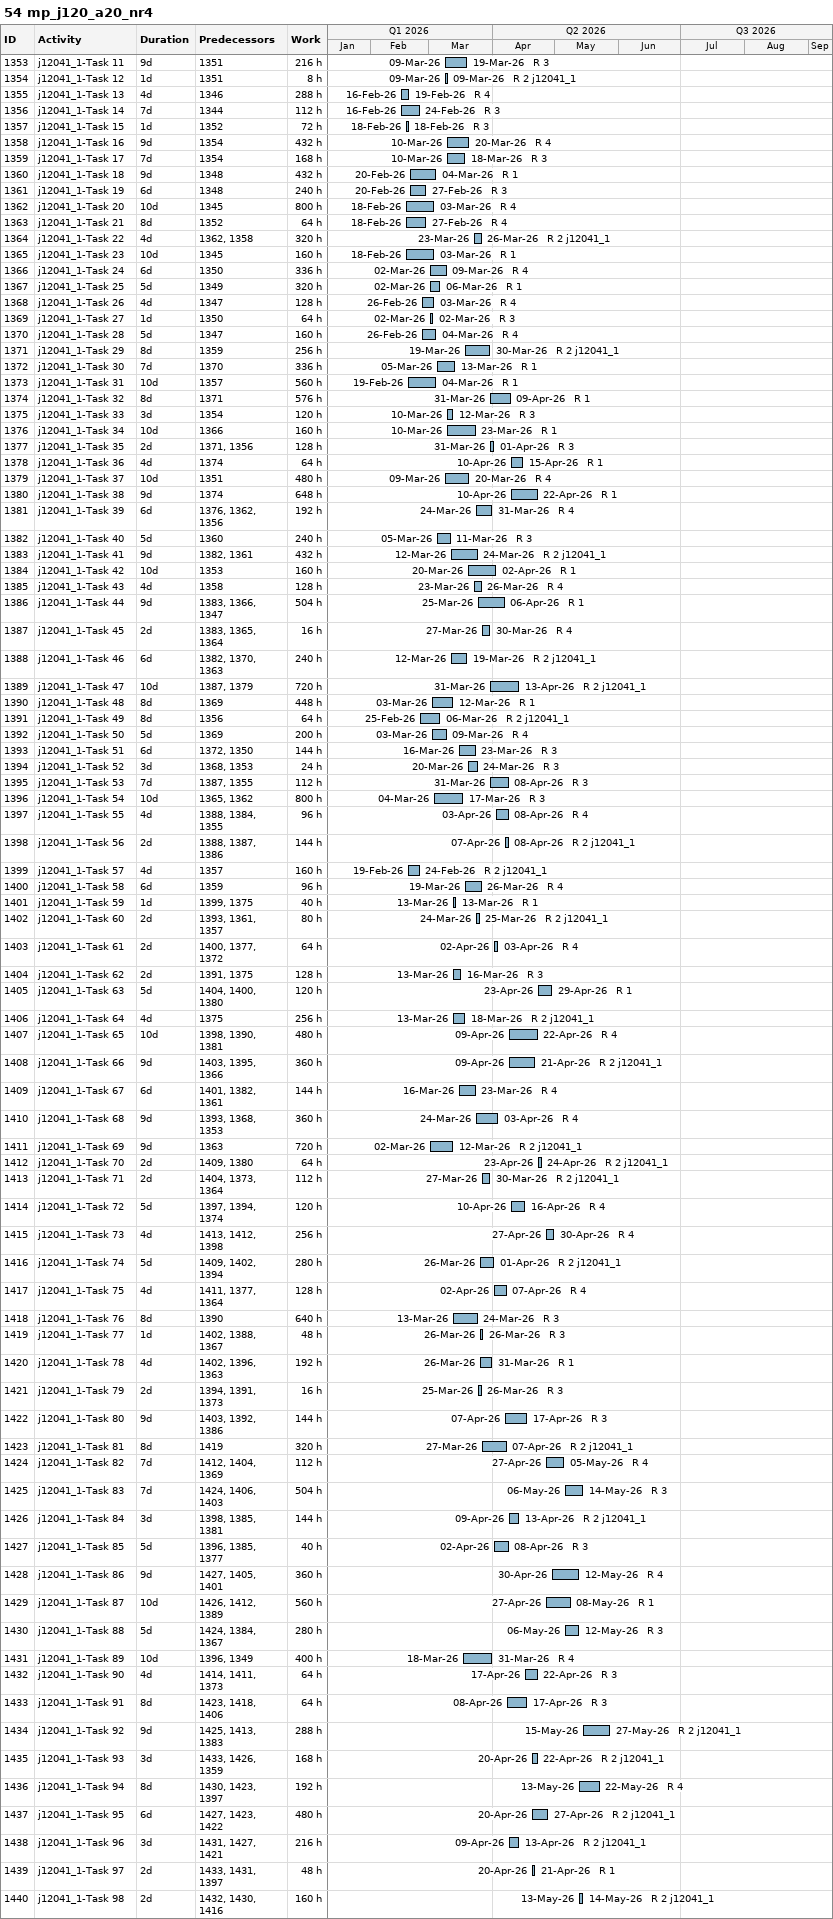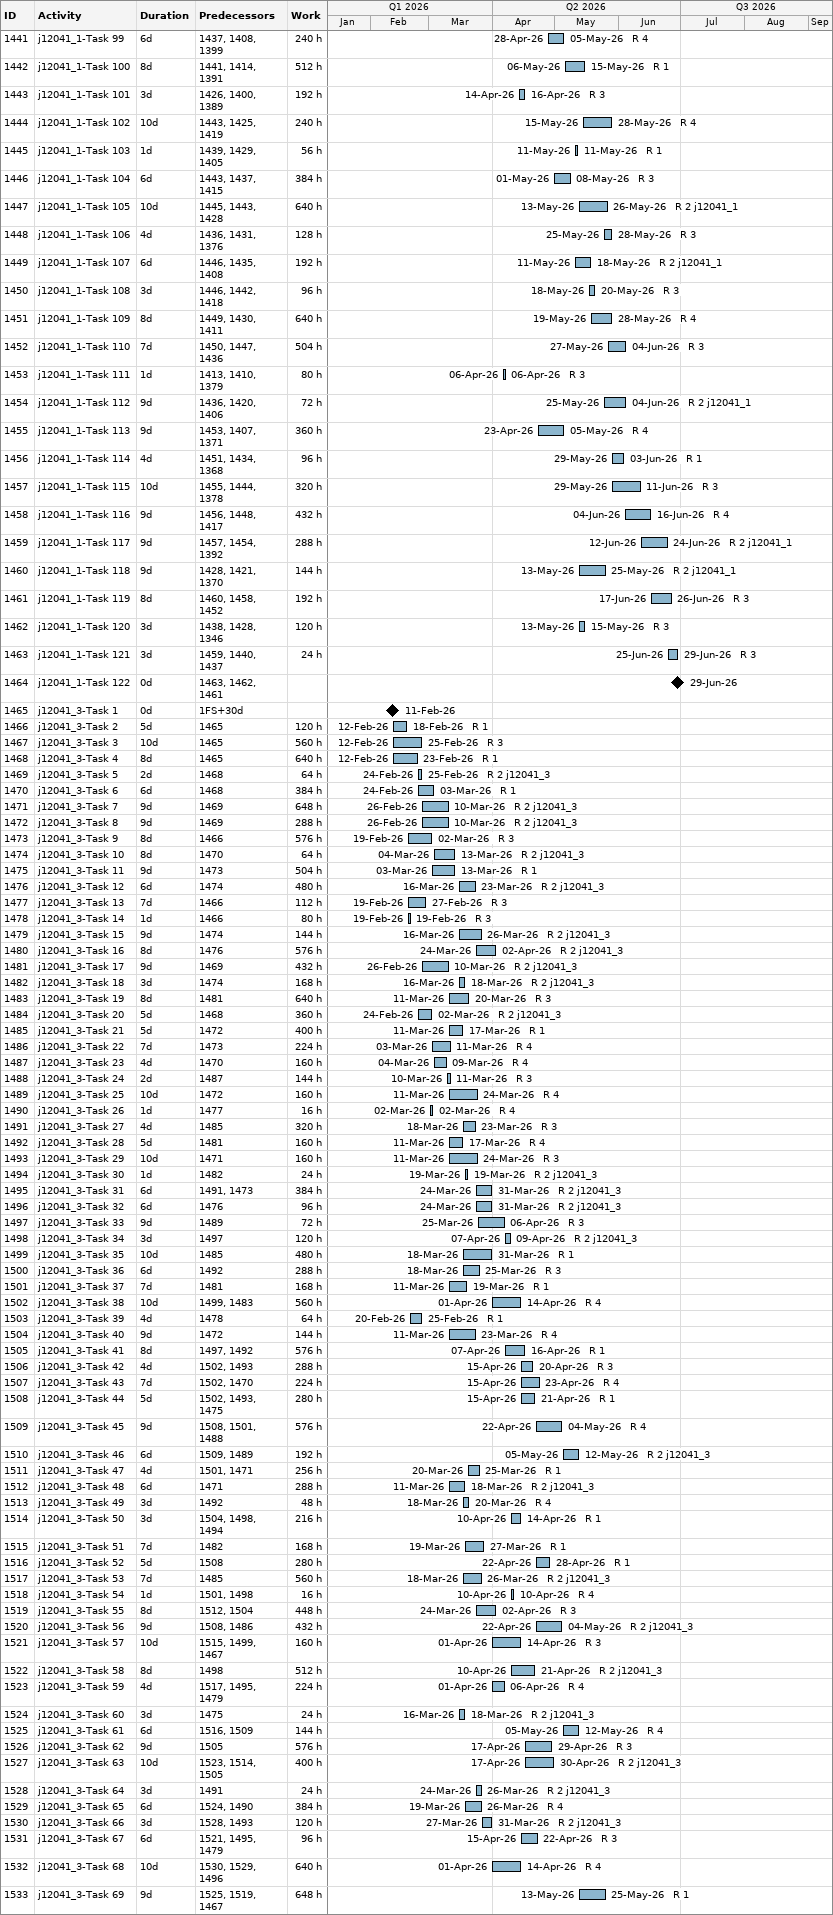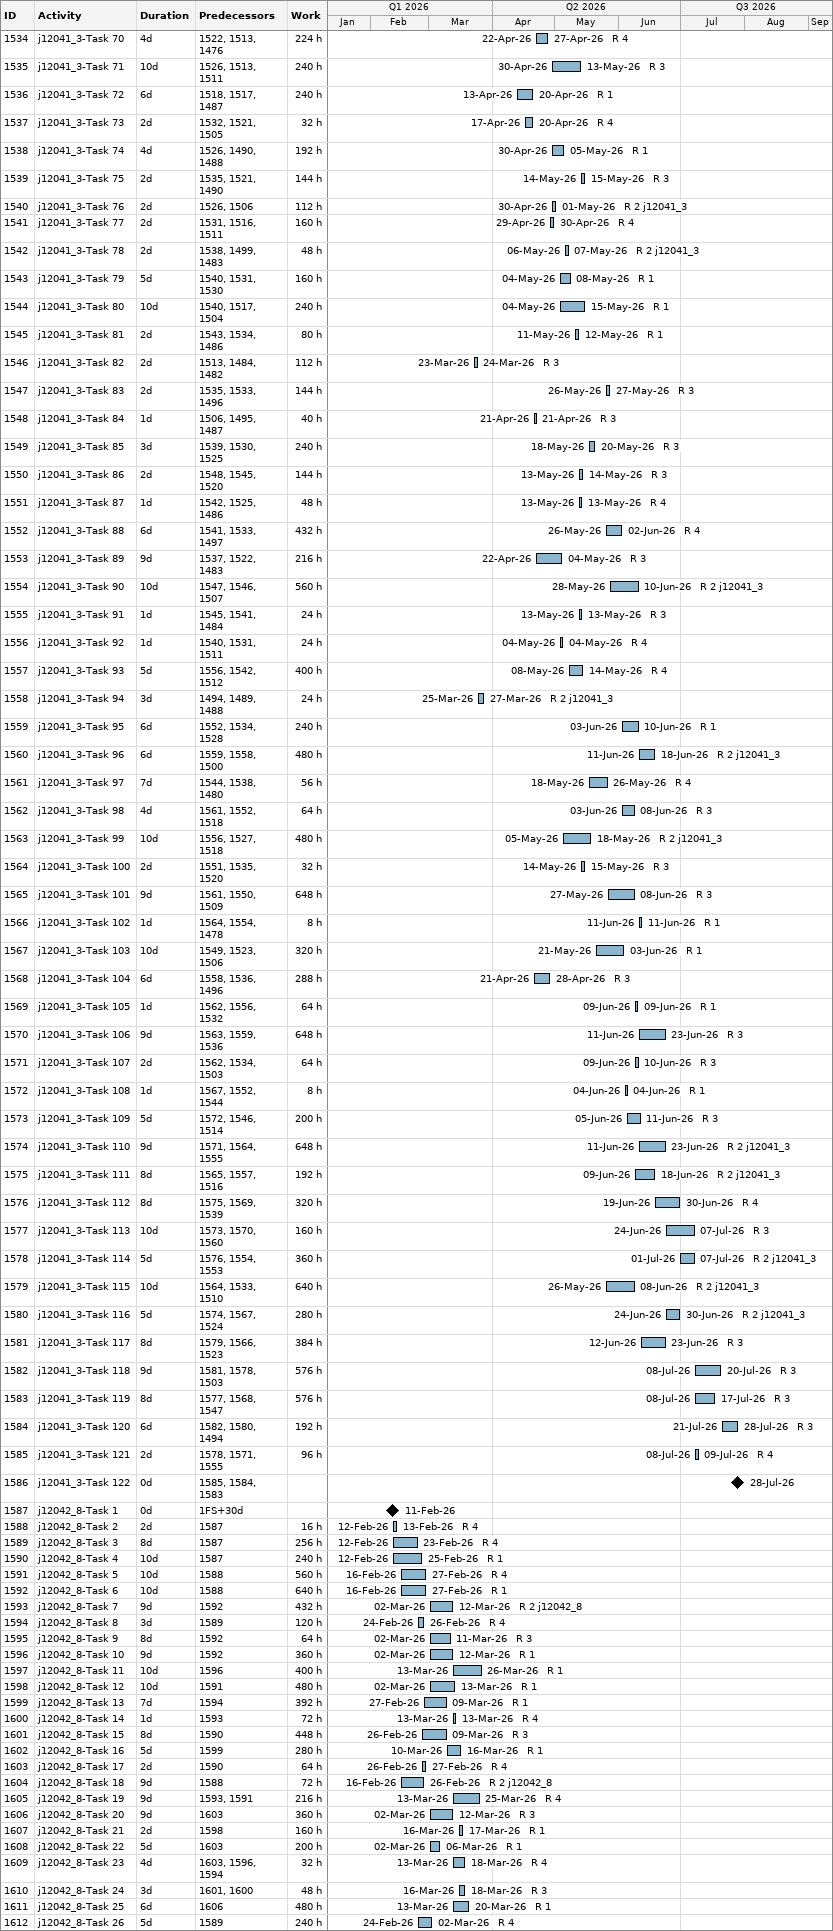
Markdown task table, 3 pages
54 mp_j120_a20_nr4

| ID | Task | Duration | Start | Finish | Predecessors | Resources | Work (h) |
|---|---|---|---|---|---|---|---|
| 1353 | j12041_1-Task 11 | 9d | 2026-03-09 | 2026-03-19 | 1351 | R 3 | 216 |
| 1354 | j12041_1-Task 12 | 1d | 2026-03-09 | 2026-03-09 | 1351 | R 2 j12041_1 | 8 |
| 1355 | j12041_1-Task 13 | 4d | 2026-02-16 | 2026-02-19 | 1346 | R 4 | 288 |
| 1356 | j12041_1-Task 14 | 7d | 2026-02-16 | 2026-02-24 | 1344 | R 3 | 112 |
| 1357 | j12041_1-Task 15 | 1d | 2026-02-18 | 2026-02-18 | 1352 | R 3 | 72 |
| 1358 | j12041_1-Task 16 | 9d | 2026-03-10 | 2026-03-20 | 1354 | R 4 | 432 |
| 1359 | j12041_1-Task 17 | 7d | 2026-03-10 | 2026-03-18 | 1354 | R 3 | 168 |
| 1360 | j12041_1-Task 18 | 9d | 2026-02-20 | 2026-03-04 | 1348 | R 1 | 432 |
| 1361 | j12041_1-Task 19 | 6d | 2026-02-20 | 2026-02-27 | 1348 | R 3 | 240 |
| 1362 | j12041_1-Task 20 | 10d | 2026-02-18 | 2026-03-03 | 1345 | R 4 | 800 |
| 1363 | j12041_1-Task 21 | 8d | 2026-02-18 | 2026-02-27 | 1352 | R 4 | 64 |
| 1364 | j12041_1-Task 22 | 4d | 2026-03-23 | 2026-03-26 | 1362, 1358 | R 2 j12041_1 | 320 |
| 1365 | j12041_1-Task 23 | 10d | 2026-02-18 | 2026-03-03 | 1345 | R 1 | 160 |
| 1366 | j12041_1-Task 24 | 6d | 2026-03-02 | 2026-03-09 | 1350 | R 4 | 336 |
| 1367 | j12041_1-Task 25 | 5d | 2026-03-02 | 2026-03-06 | 1349 | R 1 | 320 |
| 1368 | j12041_1-Task 26 | 4d | 2026-02-26 | 2026-03-03 | 1347 | R 4 | 128 |
| 1369 | j12041_1-Task 27 | 1d | 2026-03-02 | 2026-03-02 | 1350 | R 3 | 64 |
| 1370 | j12041_1-Task 28 | 5d | 2026-02-26 | 2026-03-04 | 1347 | R 4 | 160 |
| 1371 | j12041_1-Task 29 | 8d | 2026-03-19 | 2026-03-30 | 1359 | R 2 j12041_1 | 256 |
| 1372 | j12041_1-Task 30 | 7d | 2026-03-05 | 2026-03-13 | 1370 | R 1 | 336 |
| 1373 | j12041_1-Task 31 | 10d | 2026-02-19 | 2026-03-04 | 1357 | R 1 | 560 |
| 1374 | j12041_1-Task 32 | 8d | 2026-03-31 | 2026-04-09 | 1371 | R 1 | 576 |
| 1375 | j12041_1-Task 33 | 3d | 2026-03-10 | 2026-03-12 | 1354 | R 3 | 120 |
| 1376 | j12041_1-Task 34 | 10d | 2026-03-10 | 2026-03-23 | 1366 | R 1 | 160 |
| 1377 | j12041_1-Task 35 | 2d | 2026-03-31 | 2026-04-01 | 1371, 1356 | R 3 | 128 |
| 1378 | j12041_1-Task 36 | 4d | 2026-04-10 | 2026-04-15 | 1374 | R 1 | 64 |
| 1379 | j12041_1-Task 37 | 10d | 2026-03-09 | 2026-03-20 | 1351 | R 4 | 480 |
| 1380 | j12041_1-Task 38 | 9d | 2026-04-10 | 2026-04-22 | 1374 | R 1 | 648 |
| 1381 | j12041_1-Task 39 | 6d | 2026-03-24 | 2026-03-31 | 1376, 1362, 1356 | R 4 | 192 |
| 1382 | j12041_1-Task 40 | 5d | 2026-03-05 | 2026-03-11 | 1360 | R 3 | 240 |
| 1383 | j12041_1-Task 41 | 9d | 2026-03-12 | 2026-03-24 | 1382, 1361 | R 2 j12041_1 | 432 |
| 1384 | j12041_1-Task 42 | 10d | 2026-03-20 | 2026-04-02 | 1353 | R 1 | 160 |
| 1385 | j12041_1-Task 43 | 4d | 2026-03-23 | 2026-03-26 | 1358 | R 4 | 128 |
| 1386 | j12041_1-Task 44 | 9d | 2026-03-25 | 2026-04-06 | 1383, 1366, 1347 | R 1 | 504 |
| 1387 | j12041_1-Task 45 | 2d | 2026-03-27 | 2026-03-30 | 1383, 1365, 1364 | R 4 | 16 |
| 1388 | j12041_1-Task 46 | 6d | 2026-03-12 | 2026-03-19 | 1382, 1370, 1363 | R 2 j12041_1 | 240 |
| 1389 | j12041_1-Task 47 | 10d | 2026-03-31 | 2026-04-13 | 1387, 1379 | R 2 j12041_1 | 720 |
| 1390 | j12041_1-Task 48 | 8d | 2026-03-03 | 2026-03-12 | 1369 | R 1 | 448 |
| 1391 | j12041_1-Task 49 | 8d | 2026-02-25 | 2026-03-06 | 1356 | R 2 j12041_1 | 64 |
| 1392 | j12041_1-Task 50 | 5d | 2026-03-03 | 2026-03-09 | 1369 | R 4 | 200 |
| 1393 | j12041_1-Task 51 | 6d | 2026-03-16 | 2026-03-23 | 1372, 1350 | R 3 | 144 |
| 1394 | j12041_1-Task 52 | 3d | 2026-03-20 | 2026-03-24 | 1368, 1353 | R 3 | 24 |
| 1395 | j12041_1-Task 53 | 7d | 2026-03-31 | 2026-04-08 | 1387, 1355 | R 3 | 112 |
| 1396 | j12041_1-Task 54 | 10d | 2026-03-04 | 2026-03-17 | 1365, 1362 | R 3 | 800 |
| 1397 | j12041_1-Task 55 | 4d | 2026-04-03 | 2026-04-08 | 1388, 1384, 1355 | R 4 | 96 |
| 1398 | j12041_1-Task 56 | 2d | 2026-04-07 | 2026-04-08 | 1388, 1387, 1386 | R 2 j12041_1 | 144 |
| 1399 | j12041_1-Task 57 | 4d | 2026-02-19 | 2026-02-24 | 1357 | R 2 j12041_1 | 160 |
| 1400 | j12041_1-Task 58 | 6d | 2026-03-19 | 2026-03-26 | 1359 | R 4 | 96 |
| 1401 | j12041_1-Task 59 | 1d | 2026-03-13 | 2026-03-13 | 1399, 1375 | R 1 | 40 |
| 1402 | j12041_1-Task 60 | 2d | 2026-03-24 | 2026-03-25 | 1393, 1361, 1357 | R 2 j12041_1 | 80 |
| 1403 | j12041_1-Task 61 | 2d | 2026-04-02 | 2026-04-03 | 1400, 1377, 1372 | R 4 | 64 |
| 1404 | j12041_1-Task 62 | 2d | 2026-03-13 | 2026-03-16 | 1391, 1375 | R 3 | 128 |
| 1405 | j12041_1-Task 63 | 5d | 2026-04-23 | 2026-04-29 | 1404, 1400, 1380 | R 1 | 120 |
| 1406 | j12041_1-Task 64 | 4d | 2026-03-13 | 2026-03-18 | 1375 | R 2 j12041_1 | 256 |
| 1407 | j12041_1-Task 65 | 10d | 2026-04-09 | 2026-04-22 | 1398, 1390, 1381 | R 4 | 480 |
| 1408 | j12041_1-Task 66 | 9d | 2026-04-09 | 2026-04-21 | 1403, 1395, 1366 | R 2 j12041_1 | 360 |
| 1409 | j12041_1-Task 67 | 6d | 2026-03-16 | 2026-03-23 | 1401, 1382, 1361 | R 4 | 144 |
| 1410 | j12041_1-Task 68 | 9d | 2026-03-24 | 2026-04-03 | 1393, 1368, 1353 | R 4 | 360 |
| 1411 | j12041_1-Task 69 | 9d | 2026-03-02 | 2026-03-12 | 1363 | R 2 j12041_1 | 720 |
| 1412 | j12041_1-Task 70 | 2d | 2026-04-23 | 2026-04-24 | 1409, 1380 | R 2 j12041_1 | 64 |
| 1413 | j12041_1-Task 71 | 2d | 2026-03-27 | 2026-03-30 | 1404, 1373, 1364 | R 2 j12041_1 | 112 |
| 1414 | j12041_1-Task 72 | 5d | 2026-04-10 | 2026-04-16 | 1397, 1394, 1374 | R 4 | 120 |
| 1415 | j12041_1-Task 73 | 4d | 2026-04-27 | 2026-04-30 | 1413, 1412, 1398 | R 4 | 256 |
| 1416 | j12041_1-Task 74 | 5d | 2026-03-26 | 2026-04-01 | 1409, 1402, 1394 | R 2 j12041_1 | 280 |
| 1417 | j12041_1-Task 75 | 4d | 2026-04-02 | 2026-04-07 | 1411, 1377, 1364 | R 4 | 128 |
| 1418 | j12041_1-Task 76 | 8d | 2026-03-13 | 2026-03-24 | 1390 | R 3 | 640 |
| 1419 | j12041_1-Task 77 | 1d | 2026-03-26 | 2026-03-26 | 1402, 1388, 1367 | R 3 | 48 |
| 1420 | j12041_1-Task 78 | 4d | 2026-03-26 | 2026-03-31 | 1402, 1396, 1363 | R 1 | 192 |
| 1421 | j12041_1-Task 79 | 2d | 2026-03-25 | 2026-03-26 | 1394, 1391, 1373 | R 3 | 16 |
| 1422 | j12041_1-Task 80 | 9d | 2026-04-07 | 2026-04-17 | 1403, 1392, 1386 | R 3 | 144 |
| 1423 | j12041_1-Task 81 | 8d | 2026-03-27 | 2026-04-07 | 1419 | R 2 j12041_1 | 320 |
| 1424 | j12041_1-Task 82 | 7d | 2026-04-27 | 2026-05-05 | 1412, 1404, 1369 | R 4 | 112 |
| 1425 | j12041_1-Task 83 | 7d | 2026-05-06 | 2026-05-14 | 1424, 1406, 1403 | R 3 | 504 |
| 1426 | j12041_1-Task 84 | 3d | 2026-04-09 | 2026-04-13 | 1398, 1385, 1381 | R 2 j12041_1 | 144 |
| 1427 | j12041_1-Task 85 | 5d | 2026-04-02 | 2026-04-08 | 1396, 1385, 1377 | R 3 | 40 |
| 1428 | j12041_1-Task 86 | 9d | 2026-04-30 | 2026-05-12 | 1427, 1405, 1401 | R 4 | 360 |
| 1429 | j12041_1-Task 87 | 10d | 2026-04-27 | 2026-05-08 | 1426, 1412, 1389 | R 1 | 560 |
| 1430 | j12041_1-Task 88 | 5d | 2026-05-06 | 2026-05-12 | 1424, 1384, 1367 | R 3 | 280 |
| 1431 | j12041_1-Task 89 | 10d | 2026-03-18 | 2026-03-31 | 1396, 1349 | R 4 | 400 |
| 1432 | j12041_1-Task 90 | 4d | 2026-04-17 | 2026-04-22 | 1414, 1411, 1373 | R 3 | 64 |
| 1433 | j12041_1-Task 91 | 8d | 2026-04-08 | 2026-04-17 | 1423, 1418, 1406 | R 3 | 64 |
| 1434 | j12041_1-Task 92 | 9d | 2026-05-15 | 2026-05-27 | 1425, 1413, 1383 | R 2 j12041_1 | 288 |
| 1435 | j12041_1-Task 93 | 3d | 2026-04-20 | 2026-04-22 | 1433, 1426, 1359 | R 2 j12041_1 | 168 |
| 1436 | j12041_1-Task 94 | 8d | 2026-05-13 | 2026-05-22 | 1430, 1423, 1397 | R 4 | 192 |
| 1437 | j12041_1-Task 95 | 6d | 2026-04-20 | 2026-04-27 | 1427, 1423, 1422 | R 2 j12041_1 | 480 |
| 1438 | j12041_1-Task 96 | 3d | 2026-04-09 | 2026-04-13 | 1431, 1427, 1421 | R 2 j12041_1 | 216 |
| 1439 | j12041_1-Task 97 | 2d | 2026-04-20 | 2026-04-21 | 1433, 1431, 1397 | R 1 | 48 |
| 1440 | j12041_1-Task 98 | 2d | 2026-05-13 | 2026-05-14 | 1432, 1430, 1416 | R 2 j12041_1 | 160 |
| 1441 | j12041_1-Task 99 | 6d | 2026-04-28 | 2026-05-05 | 1437, 1408, 1399 | R 4 | 240 |
| 1442 | j12041_1-Task 100 | 8d | 2026-05-06 | 2026-05-15 | 1441, 1414, 1391 | R 1 | 512 |
| 1443 | j12041_1-Task 101 | 3d | 2026-04-14 | 2026-04-16 | 1426, 1400, 1389 | R 3 | 192 |
| 1444 | j12041_1-Task 102 | 10d | 2026-05-15 | 2026-05-28 | 1443, 1425, 1419 | R 4 | 240 |
| 1445 | j12041_1-Task 103 | 1d | 2026-05-11 | 2026-05-11 | 1439, 1429, 1405 | R 1 | 56 |
| 1446 | j12041_1-Task 104 | 6d | 2026-05-01 | 2026-05-08 | 1443, 1437, 1415 | R 3 | 384 |
| 1447 | j12041_1-Task 105 | 10d | 2026-05-13 | 2026-05-26 | 1445, 1443, 1428 | R 2 j12041_1 | 640 |
| 1448 | j12041_1-Task 106 | 4d | 2026-05-25 | 2026-05-28 | 1436, 1431, 1376 | R 3 | 128 |
| 1449 | j12041_1-Task 107 | 6d | 2026-05-11 | 2026-05-18 | 1446, 1435, 1408 | R 2 j12041_1 | 192 |
| 1450 | j12041_1-Task 108 | 3d | 2026-05-18 | 2026-05-20 | 1446, 1442, 1418 | R 3 | 96 |
| 1451 | j12041_1-Task 109 | 8d | 2026-05-19 | 2026-05-28 | 1449, 1430, 1411 | R 4 | 640 |
| 1452 | j12041_1-Task 110 | 7d | 2026-05-27 | 2026-06-04 | 1450, 1447, 1436 | R 3 | 504 |
| 1453 | j12041_1-Task 111 | 1d | 2026-04-06 | 2026-04-06 | 1413, 1410, 1379 | R 3 | 80 |
| 1454 | j12041_1-Task 112 | 9d | 2026-05-25 | 2026-06-04 | 1436, 1420, 1406 | R 2 j12041_1 | 72 |
| 1455 | j12041_1-Task 113 | 9d | 2026-04-23 | 2026-05-05 | 1453, 1407, 1371 | R 4 | 360 |
| 1456 | j12041_1-Task 114 | 4d | 2026-05-29 | 2026-06-03 | 1451, 1434, 1368 | R 1 | 96 |
| 1457 | j12041_1-Task 115 | 10d | 2026-05-29 | 2026-06-11 | 1455, 1444, 1378 | R 3 | 320 |
| 1458 | j12041_1-Task 116 | 9d | 2026-06-04 | 2026-06-16 | 1456, 1448, 1417 | R 4 | 432 |
| 1459 | j12041_1-Task 117 | 9d | 2026-06-12 | 2026-06-24 | 1457, 1454, 1392 | R 2 j12041_1 | 288 |
| 1460 | j12041_1-Task 118 | 9d | 2026-05-13 | 2026-05-25 | 1428, 1421, 1370 | R 2 j12041_1 | 144 |
| 1461 | j12041_1-Task 119 | 8d | 2026-06-17 | 2026-06-26 | 1460, 1458, 1452 | R 3 | 192 |
| 1462 | j12041_1-Task 120 | 3d | 2026-05-13 | 2026-05-15 | 1438, 1428, 1346 | R 3 | 120 |
| 1463 | j12041_1-Task 121 | 3d | 2026-06-25 | 2026-06-29 | 1459, 1440, 1437 | R 3 | 24 |
| 1464 | j12041_1-Task 122 | 0d | 2026-06-29 | 2026-06-29 | 1463, 1462, 1461 |  |  |
| 1465 | j12041_3-Task 1 | 0d | 2026-02-11 | 2026-02-11 | 1FS+30d |  |  |
| 1466 | j12041_3-Task 2 | 5d | 2026-02-12 | 2026-02-18 | 1465 | R 1 | 120 |
| 1467 | j12041_3-Task 3 | 10d | 2026-02-12 | 2026-02-25 | 1465 | R 3 | 560 |
| 1468 | j12041_3-Task 4 | 8d | 2026-02-12 | 2026-02-23 | 1465 | R 1 | 640 |
| 1469 | j12041_3-Task 5 | 2d | 2026-02-24 | 2026-02-25 | 1468 | R 2 j12041_3 | 64 |
| 1470 | j12041_3-Task 6 | 6d | 2026-02-24 | 2026-03-03 | 1468 | R 1 | 384 |
| 1471 | j12041_3-Task 7 | 9d | 2026-02-26 | 2026-03-10 | 1469 | R 2 j12041_3 | 648 |
| 1472 | j12041_3-Task 8 | 9d | 2026-02-26 | 2026-03-10 | 1469 | R 2 j12041_3 | 288 |
| 1473 | j12041_3-Task 9 | 8d | 2026-02-19 | 2026-03-02 | 1466 | R 3 | 576 |
| 1474 | j12041_3-Task 10 | 8d | 2026-03-04 | 2026-03-13 | 1470 | R 2 j12041_3 | 64 |
| 1475 | j12041_3-Task 11 | 9d | 2026-03-03 | 2026-03-13 | 1473 | R 1 | 504 |
| 1476 | j12041_3-Task 12 | 6d | 2026-03-16 | 2026-03-23 | 1474 | R 2 j12041_3 | 480 |
| 1477 | j12041_3-Task 13 | 7d | 2026-02-19 | 2026-02-27 | 1466 | R 3 | 112 |
| 1478 | j12041_3-Task 14 | 1d | 2026-02-19 | 2026-02-19 | 1466 | R 3 | 80 |
| 1479 | j12041_3-Task 15 | 9d | 2026-03-16 | 2026-03-26 | 1474 | R 2 j12041_3 | 144 |
| 1480 | j12041_3-Task 16 | 8d | 2026-03-24 | 2026-04-02 | 1476 | R 2 j12041_3 | 576 |
| 1481 | j12041_3-Task 17 | 9d | 2026-02-26 | 2026-03-10 | 1469 | R 2 j12041_3 | 432 |
| 1482 | j12041_3-Task 18 | 3d | 2026-03-16 | 2026-03-18 | 1474 | R 2 j12041_3 | 168 |
| 1483 | j12041_3-Task 19 | 8d | 2026-03-11 | 2026-03-20 | 1481 | R 3 | 640 |
| 1484 | j12041_3-Task 20 | 5d | 2026-02-24 | 2026-03-02 | 1468 | R 2 j12041_3 | 360 |
| 1485 | j12041_3-Task 21 | 5d | 2026-03-11 | 2026-03-17 | 1472 | R 1 | 400 |
| 1486 | j12041_3-Task 22 | 7d | 2026-03-03 | 2026-03-11 | 1473 | R 4 | 224 |
| 1487 | j12041_3-Task 23 | 4d | 2026-03-04 | 2026-03-09 | 1470 | R 4 | 160 |
| 1488 | j12041_3-Task 24 | 2d | 2026-03-10 | 2026-03-11 | 1487 | R 3 | 144 |
| 1489 | j12041_3-Task 25 | 10d | 2026-03-11 | 2026-03-24 | 1472 | R 4 | 160 |
| 1490 | j12041_3-Task 26 | 1d | 2026-03-02 | 2026-03-02 | 1477 | R 4 | 16 |
| 1491 | j12041_3-Task 27 | 4d | 2026-03-18 | 2026-03-23 | 1485 | R 3 | 320 |
| 1492 | j12041_3-Task 28 | 5d | 2026-03-11 | 2026-03-17 | 1481 | R 4 | 160 |
| 1493 | j12041_3-Task 29 | 10d | 2026-03-11 | 2026-03-24 | 1471 | R 3 | 160 |
| 1494 | j12041_3-Task 30 | 1d | 2026-03-19 | 2026-03-19 | 1482 | R 2 j12041_3 | 24 |
| 1495 | j12041_3-Task 31 | 6d | 2026-03-24 | 2026-03-31 | 1491, 1473 | R 2 j12041_3 | 384 |
| 1496 | j12041_3-Task 32 | 6d | 2026-03-24 | 2026-03-31 | 1476 | R 2 j12041_3 | 96 |
| 1497 | j12041_3-Task 33 | 9d | 2026-03-25 | 2026-04-06 | 1489 | R 3 | 72 |
| 1498 | j12041_3-Task 34 | 3d | 2026-04-07 | 2026-04-09 | 1497 | R 2 j12041_3 | 120 |
| 1499 | j12041_3-Task 35 | 10d | 2026-03-18 | 2026-03-31 | 1485 | R 1 | 480 |
| 1500 | j12041_3-Task 36 | 6d | 2026-03-18 | 2026-03-25 | 1492 | R 3 | 288 |
| 1501 | j12041_3-Task 37 | 7d | 2026-03-11 | 2026-03-19 | 1481 | R 1 | 168 |
| 1502 | j12041_3-Task 38 | 10d | 2026-04-01 | 2026-04-14 | 1499, 1483 | R 4 | 560 |
| 1503 | j12041_3-Task 39 | 4d | 2026-02-20 | 2026-02-25 | 1478 | R 1 | 64 |
| 1504 | j12041_3-Task 40 | 9d | 2026-03-11 | 2026-03-23 | 1472 | R 4 | 144 |
| 1505 | j12041_3-Task 41 | 8d | 2026-04-07 | 2026-04-16 | 1497, 1492 | R 1 | 576 |
| 1506 | j12041_3-Task 42 | 4d | 2026-04-15 | 2026-04-20 | 1502, 1493 | R 3 | 288 |
| 1507 | j12041_3-Task 43 | 7d | 2026-04-15 | 2026-04-23 | 1502, 1470 | R 4 | 224 |
| 1508 | j12041_3-Task 44 | 5d | 2026-04-15 | 2026-04-21 | 1502, 1493, 1475 | R 1 | 280 |
| 1509 | j12041_3-Task 45 | 9d | 2026-04-22 | 2026-05-04 | 1508, 1501, 1488 | R 4 | 576 |
| 1510 | j12041_3-Task 46 | 6d | 2026-05-05 | 2026-05-12 | 1509, 1489 | R 2 j12041_3 | 192 |
| 1511 | j12041_3-Task 47 | 4d | 2026-03-20 | 2026-03-25 | 1501, 1471 | R 1 | 256 |
| 1512 | j12041_3-Task 48 | 6d | 2026-03-11 | 2026-03-18 | 1471 | R 2 j12041_3 | 288 |
| 1513 | j12041_3-Task 49 | 3d | 2026-03-18 | 2026-03-20 | 1492 | R 4 | 48 |
| 1514 | j12041_3-Task 50 | 3d | 2026-04-10 | 2026-04-14 | 1504, 1498, 1494 | R 1 | 216 |
| 1515 | j12041_3-Task 51 | 7d | 2026-03-19 | 2026-03-27 | 1482 | R 1 | 168 |
| 1516 | j12041_3-Task 52 | 5d | 2026-04-22 | 2026-04-28 | 1508 | R 1 | 280 |
| 1517 | j12041_3-Task 53 | 7d | 2026-03-18 | 2026-03-26 | 1485 | R 2 j12041_3 | 560 |
| 1518 | j12041_3-Task 54 | 1d | 2026-04-10 | 2026-04-10 | 1501, 1498 | R 4 | 16 |
| 1519 | j12041_3-Task 55 | 8d | 2026-03-24 | 2026-04-02 | 1512, 1504 | R 3 | 448 |
| 1520 | j12041_3-Task 56 | 9d | 2026-04-22 | 2026-05-04 | 1508, 1486 | R 2 j12041_3 | 432 |
| 1521 | j12041_3-Task 57 | 10d | 2026-04-01 | 2026-04-14 | 1515, 1499, 1467 | R 3 | 160 |
| 1522 | j12041_3-Task 58 | 8d | 2026-04-10 | 2026-04-21 | 1498 | R 2 j12041_3 | 512 |
| 1523 | j12041_3-Task 59 | 4d | 2026-04-01 | 2026-04-06 | 1517, 1495, 1479 | R 4 | 224 |
| 1524 | j12041_3-Task 60 | 3d | 2026-03-16 | 2026-03-18 | 1475 | R 2 j12041_3 | 24 |
| 1525 | j12041_3-Task 61 | 6d | 2026-05-05 | 2026-05-12 | 1516, 1509 | R 4 | 144 |
| 1526 | j12041_3-Task 62 | 9d | 2026-04-17 | 2026-04-29 | 1505 | R 3 | 576 |
| 1527 | j12041_3-Task 63 | 10d | 2026-04-17 | 2026-04-30 | 1523, 1514, 1505 | R 2 j12041_3 | 400 |
| 1528 | j12041_3-Task 64 | 3d | 2026-03-24 | 2026-03-26 | 1491 | R 2 j12041_3 | 24 |
| 1529 | j12041_3-Task 65 | 6d | 2026-03-19 | 2026-03-26 | 1524, 1490 | R 4 | 384 |
| 1530 | j12041_3-Task 66 | 3d | 2026-03-27 | 2026-03-31 | 1528, 1493 | R 2 j12041_3 | 120 |
| 1531 | j12041_3-Task 67 | 6d | 2026-04-15 | 2026-04-22 | 1521, 1495, 1479 | R 3 | 96 |
| 1532 | j12041_3-Task 68 | 10d | 2026-04-01 | 2026-04-14 | 1530, 1529, 1496 | R 4 | 640 |
| 1533 | j12041_3-Task 69 | 9d | 2026-05-13 | 2026-05-25 | 1525, 1519, 1467 | R 1 | 648 |
| 1534 | j12041_3-Task 70 | 4d | 2026-04-22 | 2026-04-27 | 1522, 1513, 1476 | R 4 | 224 |
| 1535 | j12041_3-Task 71 | 10d | 2026-04-30 | 2026-05-13 | 1526, 1513, 1511 | R 3 | 240 |
| 1536 | j12041_3-Task 72 | 6d | 2026-04-13 | 2026-04-20 | 1518, 1517, 1487 | R 1 | 240 |
| 1537 | j12041_3-Task 73 | 2d | 2026-04-17 | 2026-04-20 | 1532, 1521, 1505 | R 4 | 32 |
| 1538 | j12041_3-Task 74 | 4d | 2026-04-30 | 2026-05-05 | 1526, 1490, 1488 | R 1 | 192 |
| 1539 | j12041_3-Task 75 | 2d | 2026-05-14 | 2026-05-15 | 1535, 1521, 1490 | R 3 | 144 |
| 1540 | j12041_3-Task 76 | 2d | 2026-04-30 | 2026-05-01 | 1526, 1506 | R 2 j12041_3 | 112 |
| 1541 | j12041_3-Task 77 | 2d | 2026-04-29 | 2026-04-30 | 1531, 1516, 1511 | R 4 | 160 |
| 1542 | j12041_3-Task 78 | 2d | 2026-05-06 | 2026-05-07 | 1538, 1499, 1483 | R 2 j12041_3 | 48 |
| 1543 | j12041_3-Task 79 | 5d | 2026-05-04 | 2026-05-08 | 1540, 1531, 1530 | R 1 | 160 |
| 1544 | j12041_3-Task 80 | 10d | 2026-05-04 | 2026-05-15 | 1540, 1517, 1504 | R 1 | 240 |
| 1545 | j12041_3-Task 81 | 2d | 2026-05-11 | 2026-05-12 | 1543, 1534, 1486 | R 1 | 80 |
| 1546 | j12041_3-Task 82 | 2d | 2026-03-23 | 2026-03-24 | 1513, 1484, 1482 | R 3 | 112 |
| 1547 | j12041_3-Task 83 | 2d | 2026-05-26 | 2026-05-27 | 1535, 1533, 1496 | R 3 | 144 |
| 1548 | j12041_3-Task 84 | 1d | 2026-04-21 | 2026-04-21 | 1506, 1495, 1487 | R 3 | 40 |
| 1549 | j12041_3-Task 85 | 3d | 2026-05-18 | 2026-05-20 | 1539, 1530, 1525 | R 3 | 240 |
| 1550 | j12041_3-Task 86 | 2d | 2026-05-13 | 2026-05-14 | 1548, 1545, 1520 | R 3 | 144 |
| 1551 | j12041_3-Task 87 | 1d | 2026-05-13 | 2026-05-13 | 1542, 1525, 1486 | R 4 | 48 |
| 1552 | j12041_3-Task 88 | 6d | 2026-05-26 | 2026-06-02 | 1541, 1533, 1497 | R 4 | 432 |
| 1553 | j12041_3-Task 89 | 9d | 2026-04-22 | 2026-05-04 | 1537, 1522, 1483 | R 3 | 216 |
| 1554 | j12041_3-Task 90 | 10d | 2026-05-28 | 2026-06-10 | 1547, 1546, 1507 | R 2 j12041_3 | 560 |
| 1555 | j12041_3-Task 91 | 1d | 2026-05-13 | 2026-05-13 | 1545, 1541, 1484 | R 3 | 24 |
| 1556 | j12041_3-Task 92 | 1d | 2026-05-04 | 2026-05-04 | 1540, 1531, 1511 | R 4 | 24 |
| 1557 | j12041_3-Task 93 | 5d | 2026-05-08 | 2026-05-14 | 1556, 1542, 1512 | R 4 | 400 |
| 1558 | j12041_3-Task 94 | 3d | 2026-03-25 | 2026-03-27 | 1494, 1489, 1488 | R 2 j12041_3 | 24 |
| 1559 | j12041_3-Task 95 | 6d | 2026-06-03 | 2026-06-10 | 1552, 1534, 1528 | R 1 | 240 |
| 1560 | j12041_3-Task 96 | 6d | 2026-06-11 | 2026-06-18 | 1559, 1558, 1500 | R 2 j12041_3 | 480 |
| 1561 | j12041_3-Task 97 | 7d | 2026-05-18 | 2026-05-26 | 1544, 1538, 1480 | R 4 | 56 |
| 1562 | j12041_3-Task 98 | 4d | 2026-06-03 | 2026-06-08 | 1561, 1552, 1518 | R 3 | 64 |
| 1563 | j12041_3-Task 99 | 10d | 2026-05-05 | 2026-05-18 | 1556, 1527, 1518 | R 2 j12041_3 | 480 |
| 1564 | j12041_3-Task 100 | 2d | 2026-05-14 | 2026-05-15 | 1551, 1535, 1520 | R 3 | 32 |
| 1565 | j12041_3-Task 101 | 9d | 2026-05-27 | 2026-06-08 | 1561, 1550, 1509 | R 3 | 648 |
| 1566 | j12041_3-Task 102 | 1d | 2026-06-11 | 2026-06-11 | 1564, 1554, 1478 | R 1 | 8 |
| 1567 | j12041_3-Task 103 | 10d | 2026-05-21 | 2026-06-03 | 1549, 1523, 1506 | R 1 | 320 |
| 1568 | j12041_3-Task 104 | 6d | 2026-04-21 | 2026-04-28 | 1558, 1536, 1496 | R 3 | 288 |
| 1569 | j12041_3-Task 105 | 1d | 2026-06-09 | 2026-06-09 | 1562, 1556, 1532 | R 1 | 64 |
| 1570 | j12041_3-Task 106 | 9d | 2026-06-11 | 2026-06-23 | 1563, 1559, 1536 | R 3 | 648 |
| 1571 | j12041_3-Task 107 | 2d | 2026-06-09 | 2026-06-10 | 1562, 1534, 1503 | R 3 | 64 |
| 1572 | j12041_3-Task 108 | 1d | 2026-06-04 | 2026-06-04 | 1567, 1552, 1544 | R 1 | 8 |
| 1573 | j12041_3-Task 109 | 5d | 2026-06-05 | 2026-06-11 | 1572, 1546, 1514 | R 3 | 200 |
| 1574 | j12041_3-Task 110 | 9d | 2026-06-11 | 2026-06-23 | 1571, 1564, 1555 | R 2 j12041_3 | 648 |
| 1575 | j12041_3-Task 111 | 8d | 2026-06-09 | 2026-06-18 | 1565, 1557, 1516 | R 2 j12041_3 | 192 |
| 1576 | j12041_3-Task 112 | 8d | 2026-06-19 | 2026-06-30 | 1575, 1569, 1539 | R 4 | 320 |
| 1577 | j12041_3-Task 113 | 10d | 2026-06-24 | 2026-07-07 | 1573, 1570, 1560 | R 3 | 160 |
| 1578 | j12041_3-Task 114 | 5d | 2026-07-01 | 2026-07-07 | 1576, 1554, 1553 | R 2 j12041_3 | 360 |
| 1579 | j12041_3-Task 115 | 10d | 2026-05-26 | 2026-06-08 | 1564, 1533, 1510 | R 2 j12041_3 | 640 |
| 1580 | j12041_3-Task 116 | 5d | 2026-06-24 | 2026-06-30 | 1574, 1567, 1524 | R 2 j12041_3 | 280 |
| 1581 | j12041_3-Task 117 | 8d | 2026-06-12 | 2026-06-23 | 1579, 1566, 1523 | R 3 | 384 |
| 1582 | j12041_3-Task 118 | 9d | 2026-07-08 | 2026-07-20 | 1581, 1578, 1503 | R 3 | 576 |
| 1583 | j12041_3-Task 119 | 8d | 2026-07-08 | 2026-07-17 | 1577, 1568, 1547 | R 3 | 576 |
| 1584 | j12041_3-Task 120 | 6d | 2026-07-21 | 2026-07-28 | 1582, 1580, 1494 | R 3 | 192 |
| 1585 | j12041_3-Task 121 | 2d | 2026-07-08 | 2026-07-09 | 1578, 1571, 1555 | R 4 | 96 |
| 1586 | j12041_3-Task 122 | 0d | 2026-07-28 | 2026-07-28 | 1585, 1584, 1583 |  |  |
| 1587 | j12042_8-Task 1 | 0d | 2026-02-11 | 2026-02-11 | 1FS+30d |  |  |
| 1588 | j12042_8-Task 2 | 2d | 2026-02-12 | 2026-02-13 | 1587 | R 4 | 16 |
| 1589 | j12042_8-Task 3 | 8d | 2026-02-12 | 2026-02-23 | 1587 | R 4 | 256 |
| 1590 | j12042_8-Task 4 | 10d | 2026-02-12 | 2026-02-25 | 1587 | R 1 | 240 |
| 1591 | j12042_8-Task 5 | 10d | 2026-02-16 | 2026-02-27 | 1588 | R 4 | 560 |
| 1592 | j12042_8-Task 6 | 10d | 2026-02-16 | 2026-02-27 | 1588 | R 1 | 640 |
| 1593 | j12042_8-Task 7 | 9d | 2026-03-02 | 2026-03-12 | 1592 | R 2 j12042_8 | 432 |
| 1594 | j12042_8-Task 8 | 3d | 2026-02-24 | 2026-02-26 | 1589 | R 4 | 120 |
| 1595 | j12042_8-Task 9 | 8d | 2026-03-02 | 2026-03-11 | 1592 | R 3 | 64 |
| 1596 | j12042_8-Task 10 | 9d | 2026-03-02 | 2026-03-12 | 1592 | R 1 | 360 |
| 1597 | j12042_8-Task 11 | 10d | 2026-03-13 | 2026-03-26 | 1596 | R 1 | 400 |
| 1598 | j12042_8-Task 12 | 10d | 2026-03-02 | 2026-03-13 | 1591 | R 1 | 480 |
| 1599 | j12042_8-Task 13 | 7d | 2026-02-27 | 2026-03-09 | 1594 | R 1 | 392 |
| 1600 | j12042_8-Task 14 | 1d | 2026-03-13 | 2026-03-13 | 1593 | R 4 | 72 |
| 1601 | j12042_8-Task 15 | 8d | 2026-02-26 | 2026-03-09 | 1590 | R 3 | 448 |
| 1602 | j12042_8-Task 16 | 5d | 2026-03-10 | 2026-03-16 | 1599 | R 1 | 280 |
| 1603 | j12042_8-Task 17 | 2d | 2026-02-26 | 2026-02-27 | 1590 | R 4 | 64 |
| 1604 | j12042_8-Task 18 | 9d | 2026-02-16 | 2026-02-26 | 1588 | R 2 j12042_8 | 72 |
| 1605 | j12042_8-Task 19 | 9d | 2026-03-13 | 2026-03-25 | 1593, 1591 | R 4 | 216 |
| 1606 | j12042_8-Task 20 | 9d | 2026-03-02 | 2026-03-12 | 1603 | R 3 | 360 |
| 1607 | j12042_8-Task 21 | 2d | 2026-03-16 | 2026-03-17 | 1598 | R 1 | 160 |
| 1608 | j12042_8-Task 22 | 5d | 2026-03-02 | 2026-03-06 | 1603 | R 1 | 200 |
| 1609 | j12042_8-Task 23 | 4d | 2026-03-13 | 2026-03-18 | 1603, 1596, 1594 | R 4 | 32 |
| 1610 | j12042_8-Task 24 | 3d | 2026-03-16 | 2026-03-18 | 1601, 1600 | R 3 | 48 |
| 1611 | j12042_8-Task 25 | 6d | 2026-03-13 | 2026-03-20 | 1606 | R 1 | 480 |
| 1612 | j12042_8-Task 26 | 5d | 2026-02-24 | 2026-03-02 | 1589 | R 4 | 240 |
